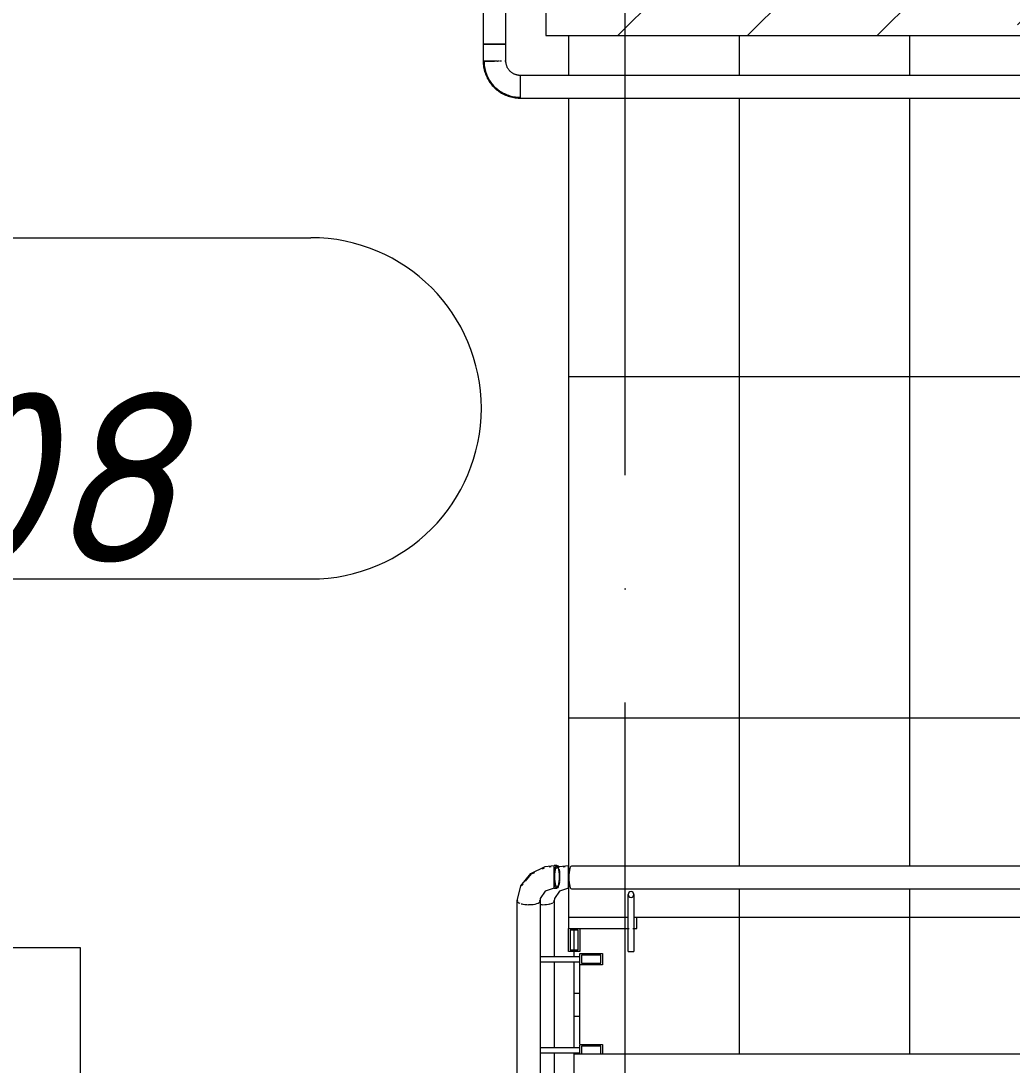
# Model space of a CAD drawing. Header units: millimetres. Extents: x -6467 to 106027, y -7090 to 195095.
# Drawn here: x 6687 to 8430, y 57021 to 58857 of the extents above; entities that cross this region are included whole.
import ezdxf

# ---------------------------------------------------------------- set-up
doc = ezdxf.new("R2010")
doc.units = ezdxf.units.MM
doc.linetypes.add('50_200_ШТРИХ_1Т_ш5_п1_п1_', pattern=[1400, 1000, -200, 0, -200])
for name, color, linetype, lineweight, true_color in [('A-AREA-IDEN-1', 7, 'Continuous', 9, 0xaaaaaa), ('S-STRS-1', 7, 'Continuous', 9, 0xaaaaaa), ('S-STRS-2', 7, 'Continuous', 5, 0xbfbfbf), ('Оси-3', 7, '50_200_ШТРИХ_1Т_ш5_п1_п1_', 9, 0xaaaaaa)]:
    doc.layers.add(name, color=color, linetype=linetype, lineweight=lineweight, true_color=true_color)
for name, color, linetype, lineweight in [('A-FLOR', 7, 'Continuous', 9), ('A-FLOR-IDEN', 7, 'Continuous', 9), ('A-WALL', 7, 'Continuous', 5), ('Ограждение', 7, 'Continuous', 9), ('Ограждение-1', 7, 'Continuous', 20)]:
    doc.layers.add(name, color=color, linetype=linetype, lineweight=lineweight)
doc.styles.add('ISOCPEUR_I', font='isocpeui.ttf', dxfattribs={"height": 300})
pattern_1 = [(45, (0, 0), (-228.0985, 228.0985), []), (45, (228.1, 0), (-228.0985, 228.0985), [403.225, -80.645, 6.706, -73.939])]
pattern_2 = [(180, (7650, 58831.04), (-7e-14, -600), []), (270, (7650, 58831.04), (600, 4e-14), [])]

# ---------------------------------------------------------------- blocks, each defined once
blk = doc.blocks.new('О_Элемент ограждения_Обод_Труба_ГОСТ 8645-68 - О_Элемент ограждения_Обод_Труба_ГОСТ 8645-68-26169597-АИ_План этажа Радиаторы_2')
at = {"layer": 'Ограждение-1'}
for p, q in [((-20, -20), (-20, 20)), ((-20, 20), (0, 20)), ((0, 20), (0, -20)), ((-17, 17), (-17, -17)), ((-3, 17), (-17, 17)), ((-3, -17), (-3, 17)), ((-17, -17), (-3, -17)), ((0, -20), (-20, -20))]:
    blk.add_line(p, q, dxfattribs=at)
blk = doc.blocks.new('О_Полоса_Трапеция прямоугольная_Прокат_ГОСТ 103-2006 - Крепежная пластина-18996171-АИ_План этажа Радиаторы_2')
at = {"layer": 'Ограждение'}
for p, q in [((7650, 57281), (7650, 57261)), ((7770, 57261), (7770, 57281)), ((7670, 57261), (7756.5, 57261)), ((7763.5, 57261), (7770, 57261))]:
    blk.add_line(p, q, dxfattribs=at)
blk = doc.blocks.new('О_Кронштейн_Форма Г_Круг_ГОСТ 2590-2006 - О_Кронштейн_Форма Г_Круг_ГОСТ 2590-2006-18996168-АИ_План этажа Радиаторы_2')
at = {"layer": 'Ограждение'}
for p, q in [((7755, 57221), (7755, 57296)), ((7765, 57296), (7765, 57221)), ((7755, 57221), (7760, 57221)), ((7760, 57221), (7765, 57221))]:
    blk.add_line(p, q, dxfattribs=at)
at = {"layer": 'Ограждение', "flags": 128}
for points in [[(7755, 57296), (7755, 57312.4), (7755, 57320.8), (7755, 57321)], [(7765, 57321), (7765, 57314.9), (7765, 57299.6), (7765, 57296)]]:
    blk.add_lwpolyline(points, dxfattribs=at)
at = {"layer": 'Ограждение'}
for start, end in [(90, 270), (270, 90)]:
    blk.add_arc((7760, 57321), 5, start, end, dxfattribs=at)
blk = doc.blocks.new('О_Кронштейн_Форма Г_Круг_ГОСТ 2590-2006 - О_Кронштейн_Форма Г_Круг_ГОСТ 2590-2006-V98-АИ_План этажа Радиаторы_2')
at = {"layer": 'Ограждение'}
for p, q in [((7755, 57221), (7755, 57296)), ((7765, 57296), (7765, 57221)), ((7755, 57221), (7755.2, 57221)), ((7764.8, 57221), (7765, 57221))]:
    blk.add_line(p, q, dxfattribs=at)
at = {"layer": 'Ограждение', "flags": 128}
for points in [[(7755, 57296), (7755, 57312.4), (7755, 57320.8), (7755, 57321)], [(7765, 57321), (7765, 57314.9), (7765, 57299.6), (7765, 57296)]]:
    blk.add_lwpolyline(points, dxfattribs=at)
at = {"layer": 'Ограждение'}
for start, end in [(135, 225), (300, 315), (345, 30)]:
    blk.add_arc((7760, 57321), 5, start, end, dxfattribs=at)
blk = doc.blocks.new('О_Элемент поручня_Маршевый_Труба_ГОСТ 8732-78 - О_Элемент поручня_Маршевый_Труба_ГОСТ 8732-78-26169598-АИ_План этажа Радиаторы_2')
at = {"layer": 'Ограждение'}
for p, q in [((-13.2, 0), (-3902.6, 0)), ((-3902.6, -40), (-13.2, -40))]:
    blk.add_line(p, q, dxfattribs=at)
at = {"layer": 'Ограждение', "flags": 128}
for points in [[(-8.4, -20), (-8.6, -15.5), (-8.9, -11.3), (-9.5, -7.5), (-10.2, -4.4), (-11.1, -2), (-12.1, -0.5), (-13.2, 0)], [(-13.2, -40), (-12.1, -39.5), (-11.1, -38), (-10.2, -35.6), (-9.5, -32.5), (-8.9, -28.7), (-8.6, -24.5), (-8.4, -20)]]:
    blk.add_lwpolyline(points, dxfattribs=at)
blk = doc.blocks.new('О_Элемент ограждения_Обод_Труба_ГОСТ 8645-68 - О_Элемент ограждения_Обод_Труба_ГОСТ 8645-68-V101-АИ_План этажа Радиаторы_2')
at = {"layer": 'Ограждение'}
for p, q in [((-3900, 20), (0, 20)), ((-3900, -20), (-3900, 20))]:
    blk.add_line(p, q, dxfattribs=at)
blk = doc.blocks.new('О_Кронштейн_Форма Г_Круг_ГОСТ 25901 - О_Кронштейн_Форма Г_Круг_ГОСТ 2590-2006 2-26172775-АИ_План этажа Радиаторы_2')
at = {"layer": 'Ограждение'}
for p, q in [((7624.5, 57212.1), (7670, 57212.1)), ((7670, 57202.1), (7624.4, 57202.1))]:
    blk.add_line(p, q, dxfattribs=at)
blk = doc.blocks.new('О_Кронштейн_Форма Г_Круг_ГОСТ 25901 - О_Кронштейн_Форма Г_Круг_ГОСТ 2590-2006 2-V109-АИ_План этажа Радиаторы_2')
at = {"layer": 'Ограждение'}
for p, q in [((7601.5, 57212.1), (7605, 57212.1)), ((7605, 57212.1), (7670, 57212.1)), ((7670, 57207.1), (7670, 57212.1)), ((7670, 57202.1), (7670, 57207.1)), ((7605, 57202.1), (7600, 57202.1)), ((7670, 57202.1), (7605, 57202.1))]:
    blk.add_line(p, q, dxfattribs=at)
blk = doc.blocks.new('О_Кронштейн_Форма Г_Круг_ГОСТ 25901 - О_Кронштейн_Форма Г_Круг_ГОСТ 2590-2006 2-V110-АИ_План этажа Радиаторы_2')
at = {"layer": 'Ограждение'}
for p, q in [((7624.9, 57052.1), (7670, 57052.1)), ((7670, 57042.1), (7624.9, 57042.1))]:
    blk.add_line(p, q, dxfattribs=at)
blk = doc.blocks.new('О_Кронштейн_Форма Г_Круг_ГОСТ 25901 - О_Кронштейн_Форма Г_Круг_ГОСТ 2590-2006 2-V111-АИ_План этажа Радиаторы_2')
at = {"layer": 'Ограждение'}
for p, q in [((7605, 57042.1), (7599.8, 57042.1)), ((7601.5, 57052.1), (7605, 57052.1)), ((7605, 57052.1), (7670, 57052.1)), ((7670, 57042.1), (7605, 57042.1))]:
    blk.add_line(p, q, dxfattribs=at)
blk = doc.blocks.new('О_Элемент ограждения_Обод_Труба_ГОСТ 1 - О_Элемент ограждения_Обод_Труба_ГОСТ 8645-68 2-26128296-АИ_План этажа Радиаторы_2')
at = {"layer": 'Ограждение-1'}
for p, q in [((-180, 20), (-160, 20)), ((-180, -20), (-180, 20)), ((-160, 20), (-160, -20)), ((-20, -20), (-20, 20)), ((-20, 20), (-3.9, 20)), ((-177, 17), (-177, -17)), ((-163, 17), (-177, 17)), ((-163, -17), (-163, 17)), ((-17, 17), (-17, -17)), ((-3.9, 17), (-17, 17)), ((-177, -17), (-163, -17)), ((-17, -17), (-3.9, -17)), ((-174.8, -20), (-180, -20)), ((-160, -20), (-165.2, -20)), ((-3.9, -20), (-20, -20))]:
    blk.add_line(p, q, dxfattribs=at)
blk = doc.blocks.new('О_Полоса_Трапеция прямоугольная_Прокат_ГОСТ 1 - Крепежная пластина 2-26172129-АИ_План этажа Радиаторы_2')
at = {"layer": 'Ограждение'}
for p, q in [((7670, 57147.1), (7660, 57147.1)), ((7670, 57058.3), (7670, 57147.1))]:
    blk.add_line(p, q, dxfattribs=at)
blk = doc.blocks.new('О_Элемент поручня_Маршевый_Труба_ГОСТ 1 - О_Элемент поручня_Маршевый_Труба_ГОСТ 8732-78 2-26200901-АИ_План этажа Радиаторы_2')
at = {"layer": 'Ограждение'}
for p, q in [((-371.3, 0), (-6.4, 0)), ((-6.4, -40), (-371.3, -40))]:
    blk.add_line(p, q, dxfattribs=at)
for centre, start_param, end_param in [((-371.3, -20), 0, 0.224399), ((-371.3, -20), 4.712389, 6.283185), ((-6.4, -20), 4.712389, 6.283185), ((-371.3, -20), 3.141593, 3.814791), ((-371.3, -20), 4.039191, 4.712389), ((-6.4, -20), 4.26359, 4.449653), ((-6.4, -20), 4.48799, 4.712389), ((-371.3, -20), 2.879793, 3.141593), ((-6.4, -20), 3.141593, 3.590392)]:
    blk.add_ellipse(centre, major_axis=(0, 20), ratio=0.322266, start_param=start_param, end_param=end_param, dxfattribs=at)
blk = doc.blocks.new('О_Элемент поручня_Маршевый_Труба_ГОСТ 1 - О_Элемент поручня_Маршевый_Труба_ГОСТ 8732-78 2-26200902-АИ_План этажа Радиаторы_2')
at = {"layer": 'Ограждение'}
for p, q in [((-371.3, 0), (-273, 0)), ((-264.6, 0), (-113, 0)), ((-104.6, 0), (-6.4, 0))]:
    blk.add_line(p, q, dxfattribs=at)
for centre, start_param, end_param in [((-371.3, -20), 0, 0.261799), ((-371.3, -20), 5.834386, 6.283185), ((-371.3, -20), 4.712389, 5.385587), ((-6.4, -20), 4.712389, 6.283185), ((-371.3, -20), 4.45951, 4.653842), ((-6.4, -20), 4.48799, 4.712389)]:
    blk.add_ellipse(centre, major_axis=(0, 20), ratio=0.322266, start_param=start_param, end_param=end_param, dxfattribs=at)
blk = doc.blocks.new('О_Полоса_Трапеция прямоугольная_Прокат_ГОСТ 1 - Крепежная пластина 2-V112-АИ_План этажа Радиаторы_2')
at = {"layer": 'Ограждение'}
for p, q in [((7670, 57107.1), (7670, 57197.1)), ((7660, 57107.1), (7670, 57107.1))]:
    blk.add_line(p, q, dxfattribs=at)
blk = doc.blocks.new('О_Элемент поручня_Загиб_Труба_ГОСТ 1 - О_Элемент поручня_Загиб_Труба_ГОСТ 8732-78 2-V114-АИ_План этажа Радиаторы_2')
at = {"layer": 'Ограждение'}
for p, q in [((7615.9, 57369.6), (7619.4, 57370)), ((7625, 57371.1), (7625, 57372.1)), ((7625, 57345.7), (7625, 57371.1)), ((7604.6, 57366.3), (7608.1, 57367.9)), ((7567.7, 57336), (7570.5, 57339.4)), ((7625, 57341), (7625, 57345.7)), ((7625, 57337.1), (7625, 57341)), ((7625, 57332.2), (7625, 57337.1)), ((7625, 57336.8), (7625, 57334.7)), ((7625, 57333.7), (7625, 57333.7))]:
    blk.add_line(p, q, dxfattribs=at)
at = {"layer": 'Ограждение', "flags": 128}
for points in [[(7560, 57309.6), (7566.2, 57336.4), (7583.7, 57357.9), (7609.1, 57370.3), (7625, 57372.2)], [(7574.6, 57344.4), (7585.2, 57357.2), (7590.6, 57359.7)], [(7625, 57332.2), (7609.1, 57327), (7600.5, 57314.2), (7600, 57309.6)]]:
    blk.add_lwpolyline(points, dxfattribs=at)
at = {"layer": 'Ограждение'}
for start_param, end_param in [(2.879793, 3.141593), (3.975256, 4.128787), (4.712389, 6.283185), (0, 0.261799)]:
    blk.add_ellipse((7580, 57309.6), major_axis=(20, 0), ratio=0.322266, start_param=start_param, end_param=end_param, dxfattribs=at)
blk = doc.blocks.new('О_Элемент поручня_Загиб_Труба_ГОСТ 1 - О_Элемент поручня_Загиб_Труба_ГОСТ 8732-78 2-V115-АИ_План этажа Радиаторы_2')
at = {"layer": 'Ограждение'}
for p, q in [((7640.9, 57369.6), (7644.4, 57370)), ((7650, 57371.1), (7650, 57372.1)), ((7650, 57345.7), (7650, 57371.1)), ((7650, 57341), (7650, 57345.7)), ((7650, 57337.1), (7650, 57341)), ((7650, 57332.2), (7650, 57337.1)), ((7650, 57336.8), (7650, 57334.7)), ((7650, 57333.7), (7650, 57333.7))]:
    blk.add_line(p, q, dxfattribs=at)
at = {"layer": 'Ограждение', "flags": 128}
for points in [[(7625.9, 57366.3), (7634.1, 57370.3), (7650, 57372.2)], [(7650, 57332.2), (7634.1, 57327), (7625.5, 57314.2), (7625, 57309.6)]]:
    blk.add_lwpolyline(points, dxfattribs=at)
at = {"layer": 'Ограждение'}
for start_param, end_param in [(4.45951, 4.653842), (5.295991, 5.449522), (5.546052, 5.759587), (0, 0.261799)]:
    blk.add_ellipse((7605, 57309.6), major_axis=(20, 0), ratio=0.322266, start_param=start_param, end_param=end_param, dxfattribs=at)
blk = doc.blocks.new('О_Элемент поручня_Площадочный_Одноуровневый_ГОСТ 1 - О_Элемент поручня_Площадочный_Одноуровневый_ГОСТ 8732-78 2-26200903-АИ_План этажа Радиаторы_2')
at = {"layer": 'Ограждение'}
for p, q in [((4.7, 0), (0, 0)), ((0, 0), (0, -0.7)), ((0, -5.9), (0, -5.9)), ((0, -10), (0, -13.2)), ((0, -27.9), (0, -30)), ((0, -37.9), (0, -36)), ((0, -37.9), (0, -36)), ((0, -39.3), (0, -40)), ((0, -40), (4.7, -40))]:
    blk.add_line(p, q, dxfattribs=at)
at = {"layer": 'Ограждение', "flags": 128}
for points in [[(0, -20), (0.1, -15.5), (0.5, -11.3), (1, -7.5), (1.8, -4.4), (2.7, -2), (3.7, -0.5), (4.7, 0)], [(9.1, -20), (9, -15.6), (8.6, -11.4), (8, -7.7), (7.2, -4.8), (6.3, -2.7), (5.2, -1.6), (4.2, -1.6), (3.2, -2.7), (2.2, -4.8), (1.5, -7.7), (0.9, -11.4), (0.5, -15.6), (0.4, -20)], [(4.7, 0), (5.8, -0.5), (6.8, -2), (7.7, -4.4)], [(8, -5.8), (8.4, -7.5), (9, -11.3), (9.3, -15.5), (9.4, -20)], [(4.7, -40), (3.7, -39.5), (2.7, -38), (1.8, -35.6), (1, -32.5), (0.5, -28.7), (0.1, -24.5), (0, -20)], [(0.4, -20), (0.5, -24.4), (0.9, -28.6), (1.5, -32.3), (2.2, -35.2), (3.2, -37.3), (4.2, -38.4), (5.2, -38.4), (6.3, -37.3), (7.2, -35.2), (8, -32.3), (8.6, -28.6), (9, -24.4), (9.1, -20)], [(9, -28.7), (8.4, -32.5), (7.7, -35.6), (6.8, -38), (5.8, -39.5), (4.7, -40)], [(9.4, -20), (9.3, -24.5), (9.1, -27.9)]]:
    blk.add_lwpolyline(points, dxfattribs=at)
blk = doc.blocks.new('О_Элемент поручня_Площадочный_Одноуровневый_ГОСТ 1 - О_Элемент поручня_Площадочный_Одноуровневый_ГОСТ 8732-78 2-26200904-АИ_План этажа Радиаторы_2')
at = {"layer": 'Ограждение'}
for p, q in [((4.7, 0), (0, 0)), ((0, -40), (4.7, -40))]:
    blk.add_line(p, q, dxfattribs=at)
at = {"layer": 'Ограждение', "flags": 128}
for points in [[(1.4, -5.8), (1.8, -4.4), (2.7, -2), (3.7, -0.5), (4.7, 0)], [(6.3, -2.7), (5.2, -1.6), (4.2, -1.6), (3.2, -2.7), (2.2, -4.8), (1.9, -5.8)], [(4.7, 0), (5.8, -0.5), (6.8, -2)]]:
    blk.add_lwpolyline(points, dxfattribs=at)
blk = doc.blocks.new('О_Элемент поручня_Пристенный_Труба_ГОСТ 8732-78 - О_Элемент поручня_Пристенный_Труба_ГОСТ 8732-78-26131810-АИ_План этажа Радиаторы_2')
at = {"layer": 'Ограждение'}
for p, q in [((235, 40), (-3970, 40)), ((235, 0), (235, 40)), ((-3970, 0), (235, 0))]:
    blk.add_line(p, q, dxfattribs=at)
blk = doc.blocks.new('О_Элемент поручня_Загиб_Труба_ГОСТ 8732-78 - О_Элемент поручня_Загиб_Труба_ГОСТ 8732-78-V423-АИ_План этажа Радиаторы_2')
at = {"layer": 'Ограждение'}
for p, q in [((7520, 58786), (7500, 58786)), ((7500.5, 58786), (7500, 58786)), ((7524.5, 58786), (7520, 58786)), ((7528.7, 58786), (7526, 58786)), ((7532.5, 58786), (7530.1, 58786)), ((7540, 58786), (7538, 58786)), ((7540, 58786), (7539.3, 58786))]:
    blk.add_line(p, q, dxfattribs=at)
at = {"layer": 'Ограждение', "flags": 128}
for points in [[(7500, 58786), (7500.1, 58783.4), (7500.2, 58780.8), (7500.5, 58778.3), (7500.8, 58775.7), (7501.3, 58773.1), (7501.9, 58770.6), (7502.5, 58768.1), (7503.3, 58765.6), (7504.2, 58763.1), (7505.1, 58760.7), (7506.2, 58758.4), (7507.3, 58756), (7508.6, 58753.7), (7509.9, 58751.5), (7511.4, 58749.3), (7512.9, 58747.2), (7514.5, 58745.2), (7516.1, 58743.2), (7517.9, 58741.3), (7519.7, 58739.4), (7521.6, 58737.6), (7523.6, 58735.9), (7525.6, 58734.3), (7527.7, 58732.8), (7529.9, 58731.3), (7532.1, 58730), (7534.4, 58728.7), (7536.7, 58727.5), (7539, 58726.4), (7541.4, 58725.5), (7543.9, 58724.6), (7546.4, 58723.8), (7548.9, 58723.1), (7551.4, 58722.5), (7554, 58722), (7556.5, 58721.6), (7559.1, 58721.3), (7561.7, 58721.1), (7564.3, 58721), (7565, 58721)], [(7501.5, 58786), (7501.6, 58783.5), (7501.7, 58781), (7502, 58778.4), (7502.3, 58775.9), (7502.8, 58773.4), (7503.3, 58770.9), (7504, 58768.5), (7504.7, 58766.1), (7505.6, 58763.7), (7506.5, 58761.3), (7507.5, 58759), (7508.7, 58756.7), (7509.9, 58754.5), (7511.2, 58752.3), (7512.6, 58750.2), (7514.1, 58748.1), (7515.6, 58746.1), (7517.3, 58744.2), (7519, 58742.3), (7520.8, 58740.5), (7522.6, 58738.8), (7524.5, 58737.1), (7526.5, 58735.5), (7528.6, 58734), (7530.7, 58732.6), (7532.9, 58731.3), (7535.1, 58730), (7537.3, 58728.9), (7539.6, 58727.8), (7542, 58726.9), (7544.4, 58726), (7546.8, 58725.2), (7549.2, 58724.5), (7551.7, 58723.9), (7554.2, 58723.5), (7556.7, 58723.1), (7559.2, 58722.8), (7561.8, 58722.6), (7564.3, 58722.5), (7565, 58722.5)], [(7565, 58761), (7564, 58761.1), (7563, 58761.1), (7562, 58761.2), (7561, 58761.4), (7560, 58761.5), (7559.1, 58761.8), (7558.1, 58762), (7557.1, 58762.3), (7556.2, 58762.6), (7555.3, 58763), (7554.4, 58763.4), (7553.5, 58763.9), (7552.6, 58764.3), (7551.7, 58764.9), (7550.9, 58765.4), (7550.1, 58766), (7549.3, 58766.6), (7548.5, 58767.2), (7547.8, 58767.9), (7547.1, 58768.6), (7546.4, 58769.4), (7545.7, 58770.1), (7545.1, 58770.9), (7544.5, 58771.7), (7544, 58772.5), (7543.4, 58773.4), (7543, 58774.3), (7542.5, 58775.1), (7542.1, 58776.1), (7541.7, 58777), (7541.4, 58777.9), (7541, 58778.9), (7540.8, 58779.8), (7540.6, 58780.8), (7540.4, 58781.8), (7540.2, 58782.8), (7540.1, 58783.8), (7540, 58784.8), (7540, 58785.8), (7540, 58786)]]:
    blk.add_lwpolyline(points, dxfattribs=at)
blk = doc.blocks.new('О_Элемент поручня_Загиб_Труба_ГОСТ 8732-78 - О_Элемент поручня_Загиб_Труба_ГОСТ 8732-78-V218-АИ_План этажа Радиаторы_2')
at = {"layer": 'Ограждение'}
for p, q in [((-199.3, 1686), (-200, 1686)), ((-199.5, 1686), (-200, 1686)), ((-160, 1686), (-160.7, 1686)), ((-160, 1686), (-160.5, 1686))]:
    blk.add_line(p, q, dxfattribs=at)
at = {"layer": 'Ограждение', "flags": 128}
for points in [[(-200, 1686), (-199.9, 1683.4), (-199.8, 1680.8), (-199.5, 1678.3), (-199.2, 1675.7), (-198.7, 1673.1), (-198.1, 1670.6), (-197.5, 1668.1), (-196.7, 1665.6), (-195.8, 1663.1), (-194.9, 1660.7), (-193.8, 1658.4), (-192.7, 1656), (-191.4, 1653.7), (-190.1, 1651.5), (-188.6, 1649.3), (-187.1, 1647.2), (-185.5, 1645.2), (-183.9, 1643.2), (-182.1, 1641.3), (-180.3, 1639.4), (-178.4, 1637.6), (-176.4, 1635.9), (-174.4, 1634.3), (-172.3, 1632.8), (-170.1, 1631.3), (-167.9, 1630), (-165.6, 1628.7), (-163.3, 1627.5), (-161, 1626.4), (-158.6, 1625.5), (-156.1, 1624.6), (-153.6, 1623.8), (-151.1, 1623.1), (-148.6, 1622.5), (-146, 1622), (-143.5, 1621.6), (-140.9, 1621.3), (-138.3, 1621.1), (-135.7, 1621), (-135, 1621)], [(-135, 1661), (-136, 1661.1), (-137, 1661.1), (-138, 1661.2), (-139, 1661.4), (-140, 1661.5), (-140.9, 1661.8), (-141.9, 1662), (-142.9, 1662.3), (-143.8, 1662.6), (-144.7, 1663), (-145.6, 1663.4), (-146.5, 1663.9), (-147.4, 1664.3), (-148.3, 1664.9), (-149.1, 1665.4), (-149.9, 1666), (-150.7, 1666.6), (-151.5, 1667.2), (-152.2, 1667.9), (-152.9, 1668.6), (-153.6, 1669.4), (-154.3, 1670.1), (-154.9, 1670.9), (-155.5, 1671.7), (-156, 1672.5), (-156.6, 1673.4), (-157, 1674.3), (-157.5, 1675.1), (-157.9, 1676.1), (-158.3, 1677), (-158.6, 1677.9), (-159, 1678.9), (-159.2, 1679.8), (-159.4, 1680.8), (-159.6, 1681.8), (-159.8, 1682.8), (-159.9, 1683.8), (-160, 1684.8), (-160, 1685.8), (-160, 1686)], [(-182.7, 1644.2), (-181, 1642.3), (-179.2, 1640.5), (-177.4, 1638.8), (-175.5, 1637.1), (-173.5, 1635.5), (-171.4, 1634), (-169.3, 1632.6), (-167.1, 1631.3)]]:
    blk.add_lwpolyline(points, dxfattribs=at)
blk = doc.blocks.new('О_Элемент поручня_Площадочный_Одноуровневый_ГОСТ 8732-78 - О_Элемент поручня_Площадочный_Одноуровневый_ГОСТ 8732-78-V424-АИ_План этажа Радиаторы_2')
at = {"layer": 'Ограждение'}
for p, q in [((30, 0), (0, 0)), ((0, 0), (0, -20)), ((30, -0.7), (30, 0)), ((30, -14.8), (30, -14)), ((0, -20), (0, -40)), ((30, -40), (30, -20)), ((0, -40), (30, -40))]:
    blk.add_line(p, q, dxfattribs=at)
blk = doc.blocks.new('О_Элемент поручня_Площадочный_Одноуровневый_ГОСТ 8732-78 - О_Элемент поручня_Площадочный_Одноуровневый_ГОСТ 8732-78-22348010-АИ_План этажа Радиаторы_2')
at = {"layer": 'Ограждение'}
for p, q in [((30, 0), (0, 0)), ((30, -0.7), (30, 0)), ((0, -40), (30, -40)), ((30, -40), (30, -39.3))]:
    blk.add_line(p, q, dxfattribs=at)
blk = doc.blocks.new('О_Элемент поручня_Площадочный_Двухуровневый_ГОСТ 8732-78 - О_Элемент поручня_Площадочный_Двухуровневый_ГОСТ 8732-78-22348006-АИ_План этажа Радиаторы_2')
at = {"layer": 'Ограждение'}
for p, q in [((505, 40), (0, 40)), ((0, 40), (0, 20)), ((0, 20), (0, 0)), ((0, 0), (505, 0))]:
    blk.add_line(p, q, dxfattribs=at)
at = {"layer": 'Ограждение', "flags": 128}
for points in [[(505, 40), (507.4, 40), (509.8, 40), (512.2, 40), (514.6, 40), (516.9, 40), (519.3, 40), (521.6, 40), (523.9, 40), (526.1, 40), (528.4, 40), (530.6, 40), (532.7, 40), (534.8, 40), (536.9, 40), (538.9, 40), (540.8, 40), (542.7, 40), (544.6, 40), (546.3, 40), (548, 40), (549.7, 40), (551.2, 40), (552.7, 40), (554.2, 40), (555.5, 40), (556.7, 40), (557.9, 40), (559, 40), (560, 40), (560.9, 40), (561.7, 40), (562.5, 40), (563.1, 40), (563.7, 40), (564.1, 40), (564.5, 40), (564.8, 40), (564.9, 40), (565, 40)], [(565, 40), (565, 40), (564.8, 40), (564.6, 40), (564.2, 40), (563.8, 40), (563.3, 40), (562.7, 40), (562, 40), (561.2, 40), (560.3, 40), (559.3, 40), (558.2, 40), (557.1, 40), (555.8, 40), (554.5, 40), (553.1, 40), (551.7, 40), (550.1, 40), (548.5, 40), (546.8, 40), (545, 40), (543.2, 40), (541.3, 40), (539.4, 40), (537.4, 40), (535.4, 40), (533.3, 40), (531.1, 40), (529, 40), (526.7, 40), (524.5, 40), (522.2, 40), (519.9, 40), (517.6, 40), (515.2, 40), (512.8, 40), (510.4, 40), (508, 40), (505.6, 40), (505, 40)], [(565, 38.5), (564.3, 38.5), (563.5, 38.4), (562.8, 38.4), (562.1, 38.3), (561.3, 38.1), (560.6, 38), (559.9, 37.8), (559.2, 37.6), (558.5, 37.3)], [(565, 40), (565.8, 40), (566.6, 39.9), (567.4, 39.9), (568.2, 39.7), (569, 39.6), (569.8, 39.4), (570.5, 39.2), (571.3, 39), (572, 38.7), (572.8, 38.4), (573.5, 38.1), (574.2, 37.7), (574.9, 37.4), (575.6, 36.9), (576.3, 36.5), (576.9, 36), (577.6, 35.6), (578.2, 35), (578.8, 34.5), (579.3, 33.9), (579.9, 33.3), (580.4, 32.7), (580.9, 32.1), (581.4, 31.5), (581.8, 30.8), (582.2, 30.1), (582.6, 29.4), (583, 28.7), (583.3, 28), (583.6, 27.2), (583.9, 26.5), (584.2, 25.7), (584.4, 25), (584.6, 24.2), (584.7, 23.4), (584.8, 22.6), (584.9, 21.8), (585, 21), (585, 20.2), (585, 20)], [(585, 20), (585, 19.2), (584.9, 18.4), (584.9, 17.6), (584.7, 16.8), (584.6, 16), (584.4, 15.2), (584.2, 14.5), (584, 13.7), (583.7, 13), (583.4, 12.2), (583.1, 11.5), (582.7, 10.8), (582.4, 10.1), (581.9, 9.4), (581.5, 8.7), (581, 8.1), (580.6, 7.4), (580, 6.8), (579.5, 6.2), (578.9, 5.7), (578.3, 5.1), (577.7, 4.6), (577.1, 4.1), (576.5, 3.6), (575.8, 3.2), (575.1, 2.8), (574.4, 2.4), (573.7, 2), (573, 1.7), (572.2, 1.4), (571.5, 1.1), (570.7, 0.8), (570, 0.6), (569.2, 0.4), (568.4, 0.3), (567.6, 0.2), (566.8, 0.1), (566, 0), (565.2, 0), (565, 0)], [(565, 0), (565, 0), (564.8, 0), (564.6, 0), (564.2, 0), (563.8, 0), (563.3, 0), (562.7, 0), (562, 0), (561.2, 0), (560.3, 0), (559.3, 0), (558.2, 0), (557.1, 0), (555.8, 0), (554.5, 0), (553.1, 0), (551.7, 0), (550.1, 0), (548.5, 0), (546.8, 0), (545, 0), (543.2, 0), (541.3, 0), (539.4, 0), (537.4, 0), (535.4, 0), (533.3, 0), (531.1, 0), (529, 0), (526.7, 0), (524.5, 0), (522.2, 0), (519.9, 0), (517.6, 0), (515.2, 0), (512.8, 0), (510.4, 0), (508, 0), (505.6, 0), (505, 0)], [(505, 0), (507.4, 0), (509.8, 0), (512.2, 0), (514.6, 0), (516.9, 0), (519.3, 0), (521.6, 0), (523.9, 0), (526.1, 0), (528.4, 0), (530.6, 0), (532.7, 0), (534.8, 0), (536.9, 0), (538.9, 0), (540.8, 0), (542.7, 0), (544.6, 0), (546.3, 0), (548, 0), (549.7, 0), (551.2, 0), (552.7, 0), (554.2, 0), (555.5, 0), (556.7, 0), (557.9, 0), (559, 0), (560, 0), (560.9, 0), (561.7, 0), (562.5, 0), (563.1, 0), (563.7, 0), (564.1, 0), (564.5, 0), (564.8, 0), (564.9, 0), (565, 0)], [(555, 4.4), (555.6, 4), (556.3, 3.7), (556.9, 3.3), (557.6, 3), (558.3, 2.8), (559, 2.5), (559.7, 2.3), (560.4, 2.1), (561.1, 1.9), (561.9, 1.8), (562.6, 1.7), (563.3, 1.6), (564.1, 1.5), (564.8, 1.5), (565, 1.5)]]:
    blk.add_lwpolyline(points, dxfattribs=at)
blk = doc.blocks.new('AAR_СКБ_Марка_помещения_1_5 ммп - Номер-27962133-АИ_План этажа Радиаторы_2')
at = {"layer": 'A-AREA-IDEN-1'}
for p, q in [((-2.9871, 3), (3.0129, 3)), ((-2.9871, 0), (3.0129, 0))]:
    blk.add_line(p, q, dxfattribs=at)
for centre, start, end in [((-2.9871, 1.5), 90, 270), ((3.0129, 1.5), 270, 90)]:
    blk.add_arc(centre, 1.5, start, end, dxfattribs=at)
blk = doc.blocks.new('AAR_СКБ_Марка_Перекрытия_1 мм - Марка пола-27961726-АИ_План этажа Радиаторы_2')
at = {"layer": 'A-FLOR-IDEN'}
for p, q in [((2.7235, 2.1011), (-2.6898, 2.1011)), ((-2.6898, 2.1011), (-2.6898, 0)), ((2.7235, 0), (2.7235, 2.1011)), ((-2.6898, 0), (2.7235, 0))]:
    blk.add_line(p, q, dxfattribs=at)

msp = doc.modelspace()

# ---------------------------------------------------------------- hatches: boundary and pattern name
at = {"layer": 'A-WALL'}
h = msp.add_hatch(dxfattribs=at)
h.set_pattern_fill('FP_1', color=256, style=0, pattern_type=2)
h.set_pattern_definition(pattern_1)
h.paths.add_polyline_path([(7860, 58831), (7860, 63161), (7610, 63161), (7610, 58831), (7811.5, 58831)])
h = msp.add_hatch(dxfattribs=at)
h.set_pattern_fill('FP_1', color=256, style=0, pattern_type=2)
h.set_pattern_definition(pattern_1)
h.paths.add_polyline_path([(13300, 58831), (13300, 59081), (7860, 59081), (7860, 58831), (13050, 58831)])
at = {"layer": 'S-STRS-2'}
h = msp.add_hatch(dxfattribs=at)
h.set_pattern_fill('FP_23', color=256, style=0, pattern_type=2)
h.set_pattern_definition([(180, (7650, 58831.04), (7e-14, -600), []), (270, (7650, 58831.04), (600, 4e-14), [])])
h.paths.add_polyline_path([(7764.8, 57281), (7950, 57281), (7950, 57331), (7653.2, 57333), (7650.9, 57344.3), (7651.6, 57363.5), (7655.7, 57371), (7950, 57371), (7950, 58721), (7650, 58721), (7650, 57281), (7755.2, 57281), (7756.5, 57296), (7764.8, 57296)])
h.paths.add_polyline_path([(7760, 57305), (7755.7, 57307.3), (7756.6, 57310.9), (7764.3, 57307.3), (7762.5, 57305.1), (7760.2, 57305)])
h.paths.add_polyline_path([(7760, 57316), (7757.5, 57316.7), (7758.4, 57325.4), (7762.5, 57325.4), (7763.5, 57318.8), (7760.3, 57316.3)])
h.paths.add_polyline_path([(7811.5, 58761), (7950, 58761), (7950, 58831), (7650, 58831), (7650, 58761)])
h = msp.add_hatch(dxfattribs=at)
h.set_pattern_fill('FP_22', color=256, style=0, pattern_type=2)
h.set_pattern_definition(pattern_2)
h.paths.add_polyline_path([(7950, 57281), (8250, 57281), (8250, 57331), (7950, 57331)])
h.paths.add_polyline_path([(8250, 57371), (8250, 58721), (7950, 58721), (7950, 57371), (8226.7, 57371)])
h.paths.add_polyline_path([(7950, 58761), (8250, 58761), (8250, 58831), (7950, 58831), (7950, 58818.1)])
h = msp.add_hatch(dxfattribs=at)
h.set_pattern_fill('FP_22', color=256, style=0, pattern_type=2)
h.set_pattern_definition(pattern_2)
h.paths.add_polyline_path([(8260, 57281), (8550, 57281), (8550, 57331), (8250, 57331), (8250, 57281)])
h.paths.add_polyline_path([(8550, 57371), (8550, 58721), (8250, 58721), (8250, 57371), (8267.7, 57371)])
h.paths.add_polyline_path([(8550, 58761), (8550, 58831), (8250, 58831), (8250, 58761)])
h = msp.add_hatch(dxfattribs=at)
h.set_pattern_fill('FP_22', color=256, style=0, pattern_type=2)
h.set_pattern_definition(pattern_2)
h.paths.add_polyline_path([(7780, 56981), (7950, 56981), (7950, 57001), (7780, 57001)])
h.paths.add_polyline_path([(7811.5, 57041), (7950, 57041), (7950, 57281), (7770, 57281), (7770, 57261), (7764.8, 57261), (7763.5, 57221), (7755.2, 57221), (7755.2, 57261), (7670, 57261), (7670, 57221), (7660, 57221), (7660, 57211.9), (7670, 57214.1), (7670, 57217.1), (7710, 57217.1), (7710, 57197.1), (7670, 57197.1), (7670, 57057.1), (7710, 57057.1), (7710, 57041)])
h.paths.add_polyline_path([(7673, 57041), (7707, 57041), (7707, 57054.1), (7673, 57054.1)])
h.paths.add_polyline_path([(7670, 57041), (7668.7, 57042.3), (7668.7, 57041)])
h.paths.add_polyline_path([(7673, 57200.1), (7707, 57200.1), (7707, 57214.1), (7673, 57214.1)])
h.paths.add_polyline_path([(7667, 57224), (7667, 57258), (7660, 57258), (7660, 57224)])
h = msp.add_hatch(dxfattribs=at)
h.set_pattern_fill('FP_22', color=256, style=0, pattern_type=2)
h.set_pattern_definition(pattern_2)
h.paths.add_polyline_path([(7950, 56981), (8250, 56981), (8250, 57001), (7950, 57001)])
h.paths.add_polyline_path([(8226.7, 57041), (8250, 57041), (8250, 57281), (7950, 57281), (7950, 57041)])
h = msp.add_hatch(dxfattribs=at)
h.set_pattern_fill('FP_22', color=256, style=0, pattern_type=2)
h.set_pattern_definition(pattern_2)
h.paths.add_polyline_path([(8550, 56981), (8550, 57001), (8250, 57001), (8250, 56981)])
h.paths.add_polyline_path([(8250, 57041), (8550, 57041), (8550, 57281), (8250, 57281), (8250, 57058.3)])

# ---------------------------------------------------------------- linework, layer by layer
at = {"layer": 'A-FLOR'}
for p, q in [((7660, 57224), (7660, 57258)), ((7660, 57211.4), (7660, 57221)), ((7660, 57051.4), (7660, 57202.9))]:
    msp.add_line(p, q, dxfattribs=at)
at = {"layer": 'A-WALL'}
for p, q in [((7610, 61780.7), (7610, 58831)), ((7610, 58831), (13050, 58831))]:
    msp.add_line(p, q, dxfattribs=at)
at = {"layer": 'S-STRS-1'}
for p, q in [((7650, 58831), (7650, 58761)), ((7650, 58831), (7650, 58761)), ((7950, 58831), (7950, 58761)), ((7950, 58831), (7950, 58761)), ((8250, 58831), (8250, 58761)), ((8250, 58831), (8250, 58761)), ((7650, 58721), (7650, 57371.1)), ((7650, 58721), (7650, 57371.1)), ((7950, 58721), (7950, 57370.5)), ((7950, 58721), (7950, 57370.5)), ((8250, 58721), (8250, 57370.7)), ((8250, 58721), (8250, 57370.7)), ((7650, 57336.8), (7650, 57281)), ((7650, 57336.8), (7650, 57281)), ((7950, 57331.5), (7950, 57281)), ((7950, 57331.5), (7950, 57281)), ((8250, 57331.3), (8250, 57281)), ((8250, 57331.3), (8250, 57281)), ((7650, 57281), (7755.7, 57281)), ((7764.2, 57281), (7950, 57281)), ((7950, 57281), (7950, 57041)), ((7950, 57281), (7950, 57041)), ((7950, 57281), (8250, 57281)), ((8250, 57281), (8250, 57041)), ((8250, 57281), (8250, 57041)), ((8250, 57281), (8550, 57281))]:
    msp.add_line(p, q, dxfattribs=at)
at = {"layer": 'Оси-3'}
msp.add_line((7750, 52458), (7750, 91281), dxfattribs=at)

# ---------------------------------------------------------------- block references
at = {"layer": 'A-AREA-IDEN-1', "xscale": 199.9999999999999, "yscale": 199.9999999999999, "zscale": 199.9999999999999}
msp.add_blockref('AAR_СКБ_Марка_помещения_1_5 ммп - Номер-27962133-АИ_План этажа Радиаторы_2', (6594.2, 57875.7), dxfattribs=at)
at = {"layer": 'A-FLOR-IDEN', "xscale": 199.9999999999999, "yscale": 199.9999999999999, "zscale": 199.9999999999999}
msp.add_blockref('AAR_СКБ_Марка_Перекрытия_1 мм - Марка пола-27961726-АИ_План этажа Радиаторы_2', (6247.3, 56806.8), dxfattribs=at)
at = {"layer": 'Ограждение'}
for name, p, rotation in [('О_Элемент поручня_Площадочный_Двухуровневый_ГОСТ 8732-78 - О_Элемент поручня_Площадочный_Двухуровневый_ГОСТ 8732-78-22348006-АИ_План этажа Радиаторы_2', (7540, 58816), 89.99999999999939), ('О_Элемент поручня_Площадочный_Одноуровневый_ГОСТ 8732-78 - О_Элемент поручня_Площадочный_Одноуровневый_ГОСТ 8732-78-V424-АИ_План этажа Радиаторы_2', (7540, 58816), 269.9999999999997), ('О_Элемент поручня_Площадочный_Одноуровневый_ГОСТ 8732-78 - О_Элемент поручня_Площадочный_Одноуровневый_ГОСТ 8732-78-22348010-АИ_План этажа Радиаторы_2', (7540, 58816), 269.9999999999997), ('О_Элемент поручня_Пристенный_Труба_ГОСТ 8732-78 - О_Элемент поручня_Пристенный_Труба_ГОСТ 8732-78-26131810-АИ_План этажа Радиаторы_2', (7800, 58761), 180), ('О_Элемент поручня_Маршевый_Труба_ГОСТ 8732-78 - О_Элемент поручня_Маршевый_Труба_ГОСТ 8732-78-26169598-АИ_План этажа Радиаторы_2', (7642.1, 57331), 180), ('О_Элемент поручня_Маршевый_Труба_ГОСТ 1 - О_Элемент поручня_Маршевый_Труба_ГОСТ 8732-78 2-26200901-АИ_План этажа Радиаторы_2', (7600, 56938.2), 270.0000000000002), ('О_Элемент поручня_Маршевый_Труба_ГОСТ 1 - О_Элемент поручня_Маршевый_Труба_ГОСТ 8732-78 2-26200902-АИ_План этажа Радиаторы_2', (7625, 56938.2), 270.0000000000002), ('О_Элемент ограждения_Обод_Труба_ГОСТ 8645-68 - О_Элемент ограждения_Обод_Труба_ГОСТ 8645-68-26169597-АИ_План этажа Радиаторы_2', (7650, 57241), 180), ('О_Элемент ограждения_Обод_Труба_ГОСТ 1 - О_Элемент ограждения_Обод_Труба_ГОСТ 8645-68 2-26128296-АИ_План этажа Радиаторы_2', (7690, 57037.1), 270.0000000000002)]:
    msp.add_blockref(name, p, dxfattribs=dict(at, rotation=rotation))
for name, p in [('О_Элемент поручня_Загиб_Труба_ГОСТ 8732-78 - О_Элемент поручня_Загиб_Труба_ГОСТ 8732-78-V423-АИ_План этажа Радиаторы_2', (0, 0)), ('О_Элемент поручня_Загиб_Труба_ГОСТ 8732-78 - О_Элемент поручня_Загиб_Труба_ГОСТ 8732-78-V218-АИ_План этажа Радиаторы_2', (7700, 57100)), ('О_Элемент поручня_Загиб_Труба_ГОСТ 1 - О_Элемент поручня_Загиб_Труба_ГОСТ 8732-78 2-V114-АИ_План этажа Радиаторы_2', (0, 0)), ('О_Элемент поручня_Загиб_Труба_ГОСТ 1 - О_Элемент поручня_Загиб_Труба_ГОСТ 8732-78 2-V115-АИ_План этажа Радиаторы_2', (0, 0)), ('О_Элемент поручня_Площадочный_Одноуровневый_ГОСТ 1 - О_Элемент поручня_Площадочный_Одноуровневый_ГОСТ 8732-78 2-26200903-АИ_План этажа Радиаторы_2', (7625, 57372.2)), ('О_Элемент поручня_Площадочный_Одноуровневый_ГОСТ 1 - О_Элемент поручня_Площадочный_Одноуровневый_ГОСТ 8732-78 2-26200904-АИ_План этажа Радиаторы_2', (7625, 57372.2)), ('О_Кронштейн_Форма Г_Круг_ГОСТ 2590-2006 - О_Кронштейн_Форма Г_Круг_ГОСТ 2590-2006-V98-АИ_План этажа Радиаторы_2', (0, 0)), ('О_Кронштейн_Форма Г_Круг_ГОСТ 2590-2006 - О_Кронштейн_Форма Г_Круг_ГОСТ 2590-2006-18996168-АИ_План этажа Радиаторы_2', (0, 0)), ('О_Полоса_Трапеция прямоугольная_Прокат_ГОСТ 103-2006 - Крепежная пластина-18996171-АИ_План этажа Радиаторы_2', (0, 0)), ('О_Кронштейн_Форма Г_Круг_ГОСТ 25901 - О_Кронштейн_Форма Г_Круг_ГОСТ 2590-2006 2-V109-АИ_План этажа Радиаторы_2', (0, 0)), ('О_Кронштейн_Форма Г_Круг_ГОСТ 25901 - О_Кронштейн_Форма Г_Круг_ГОСТ 2590-2006 2-26172775-АИ_План этажа Радиаторы_2', (0, 0)), ('О_Полоса_Трапеция прямоугольная_Прокат_ГОСТ 1 - Крепежная пластина 2-V112-АИ_План этажа Радиаторы_2', (0, 0)), ('О_Полоса_Трапеция прямоугольная_Прокат_ГОСТ 1 - Крепежная пластина 2-26172129-АИ_План этажа Радиаторы_2', (0, 0)), ('О_Кронштейн_Форма Г_Круг_ГОСТ 25901 - О_Кронштейн_Форма Г_Круг_ГОСТ 2590-2006 2-V111-АИ_План этажа Радиаторы_2', (0, 0)), ('О_Кронштейн_Форма Г_Круг_ГОСТ 25901 - О_Кронштейн_Форма Г_Круг_ГОСТ 2590-2006 2-V110-АИ_План этажа Радиаторы_2', (0, 0)), ('О_Элемент ограждения_Обод_Труба_ГОСТ 8645-68 - О_Элемент ограждения_Обод_Труба_ГОСТ 8645-68-V101-АИ_План этажа Радиаторы_2', (11560, 57021))]:
    msp.add_blockref(name, p, dxfattribs=at)

# ---------------------------------------------------------------- texts
at = {"layer": 'A-AREA-IDEN-1', "insert": (6491, 57903.9), "char_height": 300, "width": 952, "attachment_point": 8, "line_spacing_factor": 1.139951, "style": 'ISOCPEUR_I'}
msp.add_mtext('\\pxqc,t8.46667,16.93333,25.4,33.86667,42.33333,50.8,59.26667,67.73333,76.2,84.66667,93.13333,101.6,110.06667,118.53333,127,135.46667,143.93333,152.4,160.86667,169.33333,177.8,186.26667,194.73333,203.2,211.66667,220.13333,228.6,237.06667,245.53333,254,262.46667,270.93333;{2.008}', dxfattribs=at)

doc.saveas('drawing.dxf')
